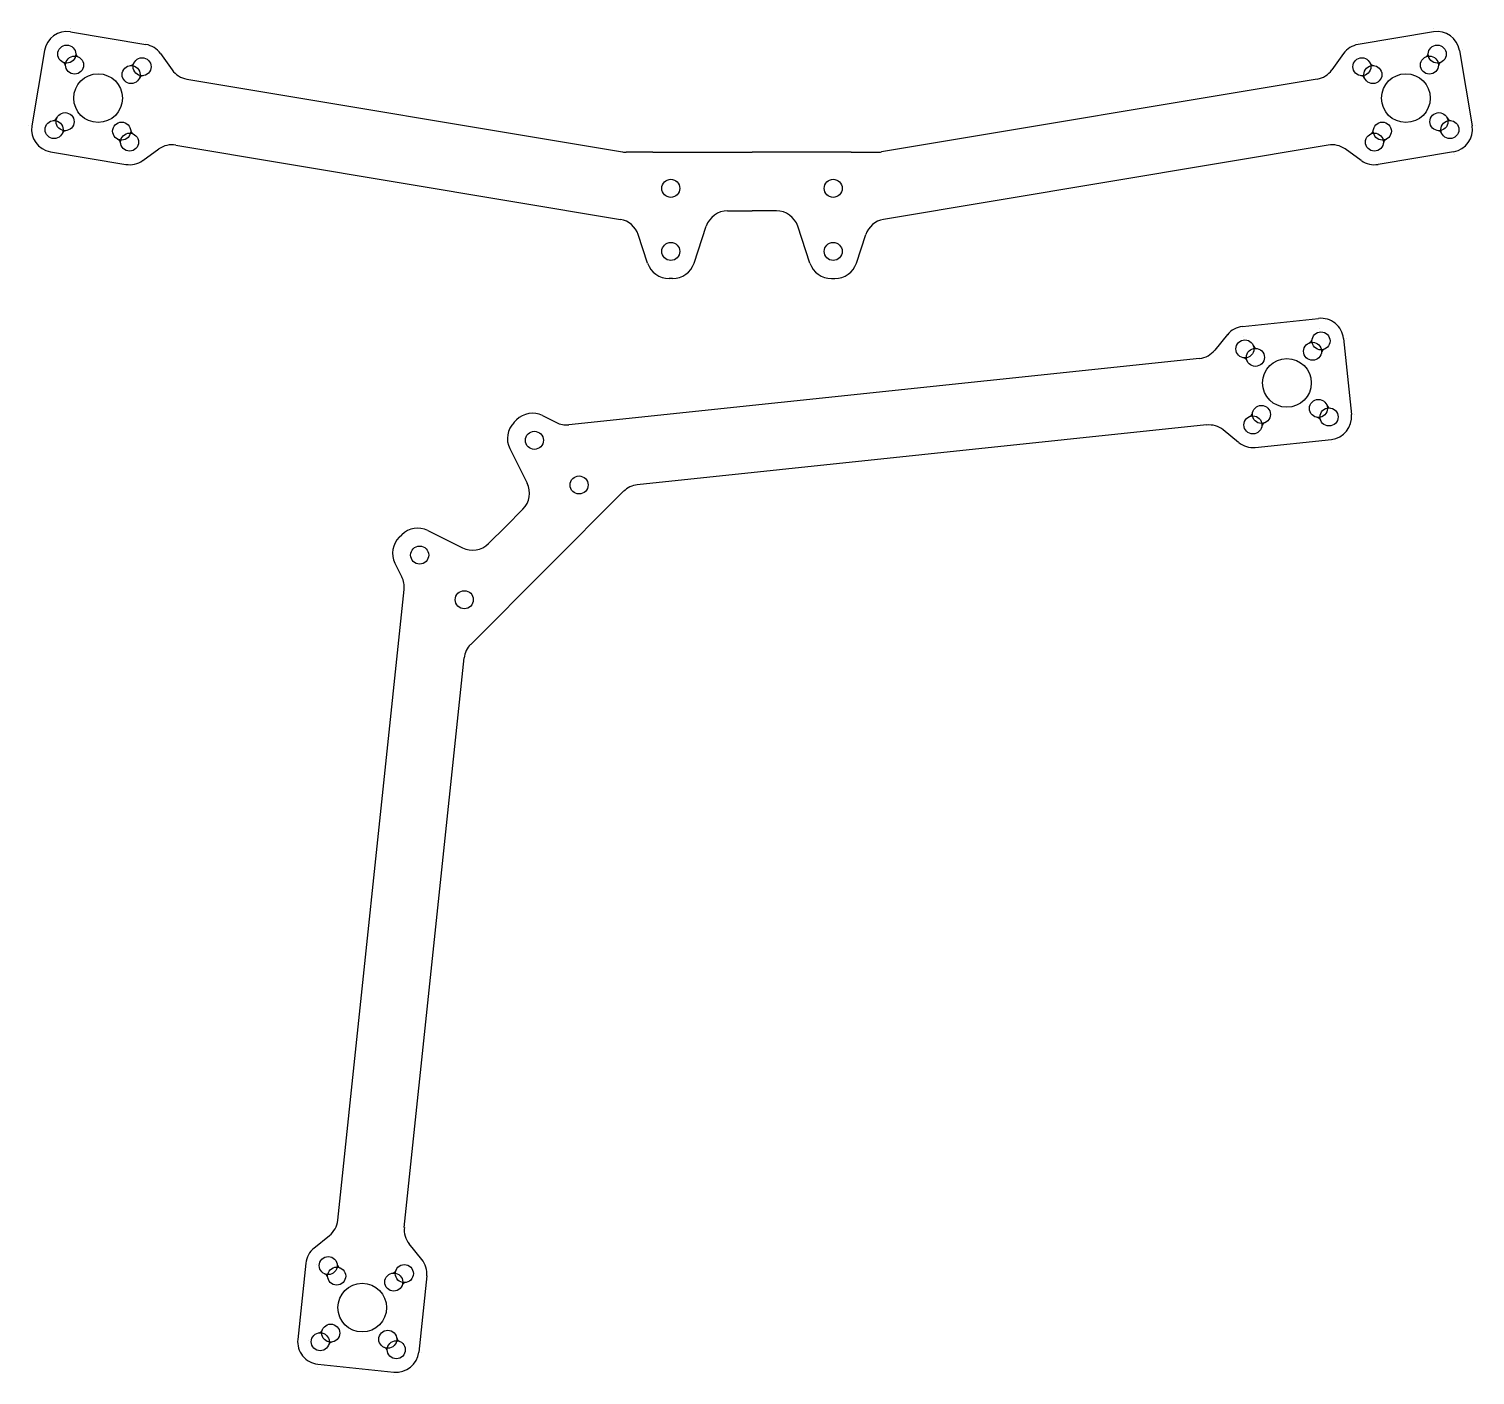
# Model space of a CAD drawing. Header units: inches. Extents: x -80 to 80, y -108 to 41.
import ezdxf

# ---------------------------------------------------------------- set-up
doc = ezdxf.new("R2010")
doc.units = ezdxf.units.IN
doc.header["$MEASUREMENT"] = 0
doc.layers.add('Arms', color=112, linetype='Continuous')

msp = doc.modelspace()

# ---------------------------------------------------------------- linework, layer by layer
at = {"layer": 'Arms'}
for p, q in [((-75.57, 40.85), (-67.2, 39.45)), ((-75.52, 41.17), (-75.52, 41.17)), ((75.57, 40.85), (67.2, 39.45)), ((75.52, 41.17), (75.52, 41.17)), ((-78.45, 38.8), (-79.85, 30.43)), ((-78.77, 38.85), (-78.77, 38.85)), ((-67.15, 39.77), (-67.15, 39.77)), ((67.15, 39.77), (67.15, 39.77)), ((78.45, 38.8), (79.85, 30.43)), ((78.77, 38.85), (78.77, 38.85)), ((-65.58, 38.44), (-64.29, 36.63)), ((65.58, 38.44), (64.29, 36.63)), ((-62.67, 35.62), (-14.36, 27.53)), ((62.67, 35.62), (14.36, 27.53)), ((-80.17, 30.48), (-80.17, 30.48)), ((80.17, 30.48), (80.17, 30.48)), ((-77.8, 27.55), (-69.43, 26.15)), ((-67.56, 26.58), (-65.76, 27.87)), ((-63.9, 28.3), (-14.58, 20.04)), ((-11, 27.5), (-13.95, 27.5)), ((-11, 27.5), (0, 27.5)), ((11, 27.5), (0, 27.5)), ((11, 27.5), (13.95, 27.5)), ((63.9, 28.3), (14.58, 20.04)), ((67.56, 26.58), (65.76, 27.87)), ((77.8, 27.55), (69.43, 26.15)), ((-77.85, 27.23), (-77.85, 27.23)), ((77.85, 27.23), (77.85, 27.23)), ((-2.7, 21), (0, 21)), ((2.7, 21), (0, 21)), ((-6.43, 15.21), (-5.07, 19.29)), ((6.43, 15.21), (5.07, 19.29)), ((-11.57, 15.21), (-12.62, 18.37)), ((11.57, 15.21), (12.62, 18.37)), ((-8.8, 13.5), (-9.2, 13.5)), ((8.8, 13.5), (9.2, 13.5)), ((54.39, 8.19), (62.83, 9.08)), ((52.71, 7.28), (51.31, 5.56)), ((54.51, 7.03), (54.51, 7.03)), ((62.95, 7.91), (62.95, 7.91)), ((65.58, 6.85), (66.46, -1.59)), ((65.9, 6.89), (65.9, 6.89)), ((49.63, 4.64), (-20.32, -2.71)), ((66.79, -1.55), (66.79, -1.55)), ((-26.1, -2.17), (-26.39, -2.45)), ((-23.22, -1.7), (-21.69, -2.46)), ((50.41, -2.74), (-12.72, -9.38)), ((53.96, -4.68), (52.24, -3.28)), ((55.8, -5.22), (64.24, -4.33)), ((64.27, -4.66), (64.27, -4.66)), ((-26.85, -5.34), (-24.93, -9.19)), ((-14.23, -10.09), (-22.71, -18.58)), ((-25.4, -12.07), (-27.31, -13.98)), ((-29.21, -15.89), (-27.31, -13.98)), ((-39.12, -15.19), (-38.83, -14.9)), ((-35.95, -14.43), (-32.1, -16.36)), ((-39.59, -18.07), (-38.83, -19.6)), ((-31.19, -27.06), (-22.71, -18.58)), ((-45.93, -90.92), (-38.58, -20.97)), ((-38.55, -91.7), (-31.91, -28.57)), ((-48.57, -94), (-46.84, -92.6)), ((-36.61, -95.25), (-38, -93.53)), ((-49.48, -95.68), (-50.37, -104.12)), ((-48.31, -95.8), (-48.31, -95.8)), ((-36.07, -97.09), (-36.95, -105.53)), ((-49.2, -104.24), (-49.2, -104.24)), ((-36.63, -105.56), (-36.63, -105.56)), ((-48.17, -107.19), (-48.17, -107.19)), ((-48.14, -106.86), (-39.7, -107.75)), ((-39.74, -108.08), (-39.74, -108.08))]:
    msp.add_line(p, q, dxfattribs=at)
for centre, radius in [((-75.98, 38.38), 1), ((75.98, 38.38), 1), ((-75.11, 37.16), 1), ((-68.84, 36.11), 1), ((-67.62, 36.98), 1), ((67.62, 36.98), 1), ((68.84, 36.11), 1), ((75.11, 37.16), 1), ((-72.5, 33.5), 2.7), ((72.5, 33.5), 2.7), ((-77.38, 30.02), 1), ((-76.16, 30.89), 1), ((-69.89, 29.84), 1), ((69.89, 29.84), 1), ((76.16, 30.89), 1), ((77.38, 30.02), 1), ((-69.02, 28.62), 1), ((69.02, 28.62), 1), ((-9, 23.5), 1), ((9, 23.5), 1), ((-9, 16.5), 1), ((9, 16.5), 1), ((54.65, 5.7), 1), ((62.15, 5.43), 1), ((63.09, 6.59), 1), ((55.82, 4.76), 1), ((59.31, 1.93), 2.7), ((62.81, -0.9), 1), ((56.48, -1.57), 1), ((63.98, -1.85), 1), ((55.54, -2.73), 1), ((-24.12, -4.44), 1), ((-19.17, -9.39), 1), ((-36.85, -17.16), 1), ((-31.9, -22.11), 1), ((-46.99, -95.94), 1), ((-46.05, -97.11), 1), ((-38.55, -96.83), 1), ((-39.72, -97.77), 1), ((-43.22, -100.6), 2.7), ((-46.71, -103.43), 1), ((-47.88, -104.38), 1), ((-40.38, -104.1), 1), ((-39.44, -105.27), 1)]:
    msp.add_circle(centre, radius, dxfattribs=at)
for centre, radius, start, end in [((-75.98, 38.38), 2.5, 80.5, 170.5), ((75.98, 38.38), 2.5, 9.5, 99.5), ((-67.62, 36.98), 2.5, 35.5, 80.5), ((67.62, 36.98), 2.5, 99.5, 144.5), ((-76.61, 37.02), 0.5, 5.5, 65.5), ((-74.49, 38.53), 0.5, 185.5, 245.5), ((-68.98, 37.61), 0.5, 275.5, 335.5), ((68.98, 37.61), 0.5, 204.5, 264.5), ((74.49, 38.53), 0.5, 294.5, 354.5), ((76.61, 37.02), 0.5, 114.5, 174.5), ((-67.47, 35.49), 0.5, 95.5, 155.5), ((-62.26, 38.08), 2.5, 215.5, 260.5), ((62.26, 38.08), 2.5, 279.5, 324.5), ((67.47, 35.49), 0.5, 24.5, 84.5), ((-77.53, 31.51), 0.5, 275.5, 335.5), ((77.53, 31.51), 0.5, 204.5, 264.5), ((-77.38, 30.02), 2.5, 170.5006, 260.5), ((-76.02, 29.39), 0.5, 95.5, 155.5), ((-70.51, 28.47), 0.5, 5.5, 65.5), ((-68.39, 29.98), 0.5, 185.5, 245.5), ((68.39, 29.98), 0.5, 294.5, 354.5), ((70.51, 28.47), 0.5, 114.5, 174.5), ((76.02, 29.39), 0.5, 24.5, 84.5), ((77.38, 30.02), 2.5, 279.5, 9.4994), ((-64.31, 25.83), 2.5, 80.5, 125.5), ((-13.95, 30), 2.5, 260.5, 270), ((13.95, 30), 2.5, 270, 279.5), ((64.31, 25.83), 2.5, 54.5, 99.5), ((-69.02, 28.62), 2.5, 260.5, 305.5), ((69.02, 28.62), 2.5, 234.5, 279.5), ((-2.7, 18.5), 2.5, 90, 161.5651), ((2.7, 18.5), 2.5, 18.4349, 90), ((-14.99, 17.58), 2.5, 18.4349, 80.5), ((14.99, 17.58), 2.5, 99.5, 161.5651), ((-9.2, 16), 2.5, 198.4349, 270), ((-8.8, 16), 2.5, 270, 341.5651), ((8.8, 16), 2.5, 198.4349, 270), ((9.2, 16), 2.5, 270, 341.5651), ((54.65, 5.7), 2.5, 96, 141), ((63.09, 6.59), 2.5, 6, 96), ((61.61, 6.83), 0.5, 291, 351), ((49.37, 7.13), 2.5, 276, 321), ((56.05, 6.24), 0.5, 201, 261), ((63.63, 5.19), 0.5, 111, 171), ((54.42, 4.22), 0.5, 21, 81), ((-24.34, -3.94), 2.5, 63.561, 135), ((55, -1.33), 0.5, 291, 351), ((64.21, -0.37), 0.5, 201, 261), ((63.98, -1.85), 2.5, 276, 6), ((-24.62, -4.22), 2.5, 135, 206.5651), ((-20.58, -0.22), 2.5, 243.561, 276), ((50.67, -5.23), 2.5, 51, 96), ((57.02, -2.97), 0.5, 111, 171), ((62.58, -2.39), 0.5, 21, 81), ((55.54, -2.73), 2.5, 231, 276), ((-27.17, -10.31), 2.5, 315, 26.5651), ((-12.46, -11.86), 2.5, 96, 135), ((-37.07, -16.67), 2.5, 63.4349, 135), ((-37.35, -16.95), 2.5, 135, 206.439), ((-30.98, -14.12), 2.5, 243.4349, 315), ((-41.07, -20.71), 2.5, 354, 26.439), ((-29.43, -28.83), 2.5, 135, 174), ((-48.42, -90.66), 2.5, 309, 354), ((-36.06, -91.96), 2.5, 174, 219), ((-46.99, -95.94), 2.5, 129, 174), ((-45.51, -95.71), 0.5, 189, 249), ((-38.55, -96.83), 2.5, 354, 39), ((-47.53, -97.34), 0.5, 9, 69), ((-39.95, -96.29), 0.5, 279, 339), ((-38.32, -98.31), 0.5, 99, 159), ((-47.88, -104.38), 2.5, 174, 264), ((-48.11, -102.9), 0.5, 279, 339), ((-38.9, -103.87), 0.5, 189, 249), ((-46.48, -104.92), 0.5, 99, 159), ((-40.92, -105.5), 0.5, 9, 69), ((-39.44, -105.27), 2.5, 264, 354)]:
    msp.add_arc(centre, radius, start, end, dxfattribs=at)

doc.saveas('drawing.dxf')
